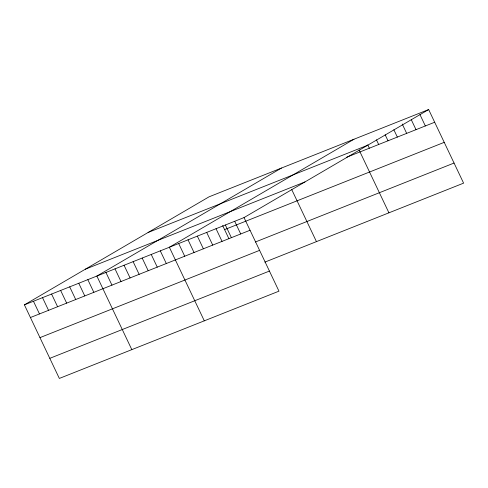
<?xml version="1.0" encoding="UTF-8"?>
<svg xmlns="http://www.w3.org/2000/svg" width="488" height="488" viewBox="0 0 488 488"><rect width="100%" height="100%" fill="white"/><g stroke="black" fill="none" stroke-linecap="round" stroke-linejoin="round"><path stroke-width="0.73" d="M428.659 109.562L244.03 217.581L278.971 291.165L59.341 378.438L24.4 304.854L209.029 196.835L428.659 109.562L463.6 183.146L264.874 262.117M281.503 168.037L96.88 276.049L131.821 349.64M353.983 139.239L169.36 247.251L204.301 320.836M148.102 232.483L367.732 145.21M346.761 157.179L434.68 122.244M85.327 269.205L304.957 181.933M24.4 304.854L244.03 217.581M224.59 229.616L444.226 142.344M30.421 317.529L250.051 230.257M255.334 242.017L454.053 163.047M39.967 337.629L259.598 250.356M49.8 358.338L269.431 271.066M419.961 114.607L425.347 125.953M411.256 119.651L416.014 129.662M402.24 124.025L406.675 133.37M393.859 129.741L397.342 137.079M385.154 134.779L388.009 140.788M376.455 139.824L378.676 144.497M367.757 144.869L369.337 148.206M359.052 149.914L388.924 212.823M291.659 189.423L316.444 241.621M234.697 221.29L240.718 233.965M225.364 224.999L231.385 237.674M222.68 225.596L228.89 238.675M216.031 228.707L222.052 241.383M206.692 232.416L212.719 245.098M197.359 236.125L203.38 248.807M188.026 239.834L194.047 252.516M178.693 243.542L184.714 256.224M160.296 250.85L166.316 263.532M151.237 254.449L157.258 267.131M142.179 258.048L148.2 270.73M133.12 261.653L139.141 274.329M124.056 265.252L130.083 277.934M114.997 268.851L121.018 281.533M105.939 272.45L111.959 285.132M87.822 279.648L93.842 292.33M78.757 283.254L84.778 295.929M69.699 286.853L75.719 299.534M60.64 290.451L66.661 303.133M51.582 294.05L57.602 306.732M42.517 297.649L48.544 310.331M33.459 301.249L39.479 313.93"/></g></svg>
